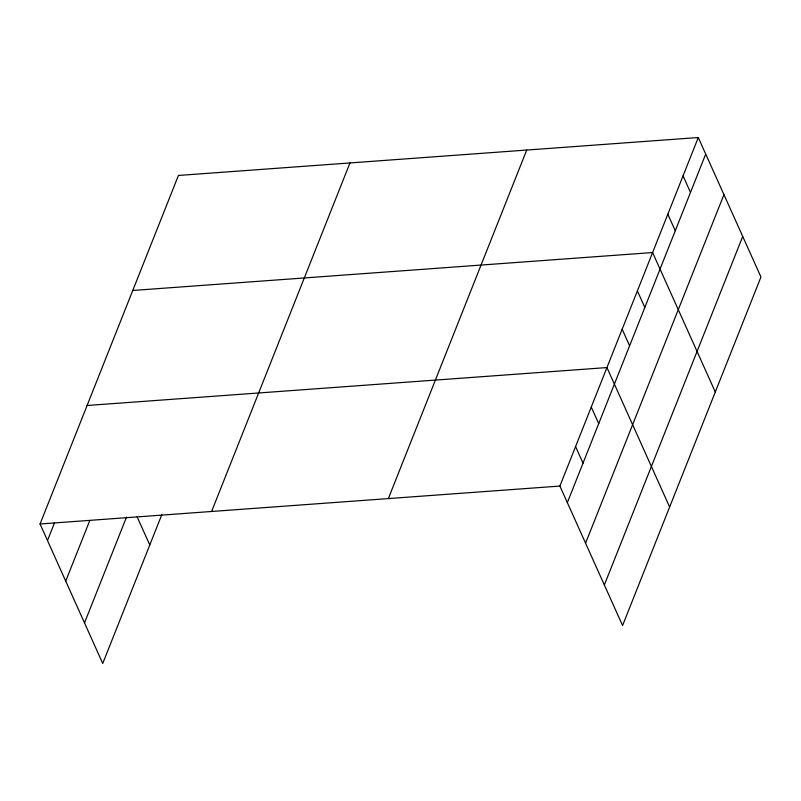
<?xml version="1.0" encoding="UTF-8"?>
<svg xmlns="http://www.w3.org/2000/svg" width="801" height="801" viewBox="0 0 801 801"><rect width="100%" height="100%" fill="white"/><g stroke="black" fill="none" stroke-linecap="round" stroke-linejoin="round"><path stroke-width="1.2" d="M161.772 514.763L102.728 663.468L40.05 523.994L178.423 175.459L698.272 137.532L760.95 277.006L622.577 625.541L559.899 486.067L698.272 137.532M47.489 540.555L54.408 523.133M65.722 581.115L89.702 520.7M84.505 622.908L126.478 517.186M211.604 511.479L349.967 162.943M388.355 498.582L526.718 150.047M567.348 502.627L705.711 154.092M585.571 543.188L723.944 194.653M604.355 584.98L742.717 236.445M132.756 290.473L652.605 252.545L715.293 392.019M87.099 405.496L606.948 367.569L669.626 507.033M40.05 523.994L559.899 486.067M683.053 175.87L690.492 192.43M667.824 214.207L675.273 230.768M637.386 290.893L644.835 307.454M622.167 329.231L629.606 345.792M591.268 407.068L598.707 423.629M575.579 446.568L583.028 463.128M137.121 516.795L149.777 544.96"/></g></svg>
